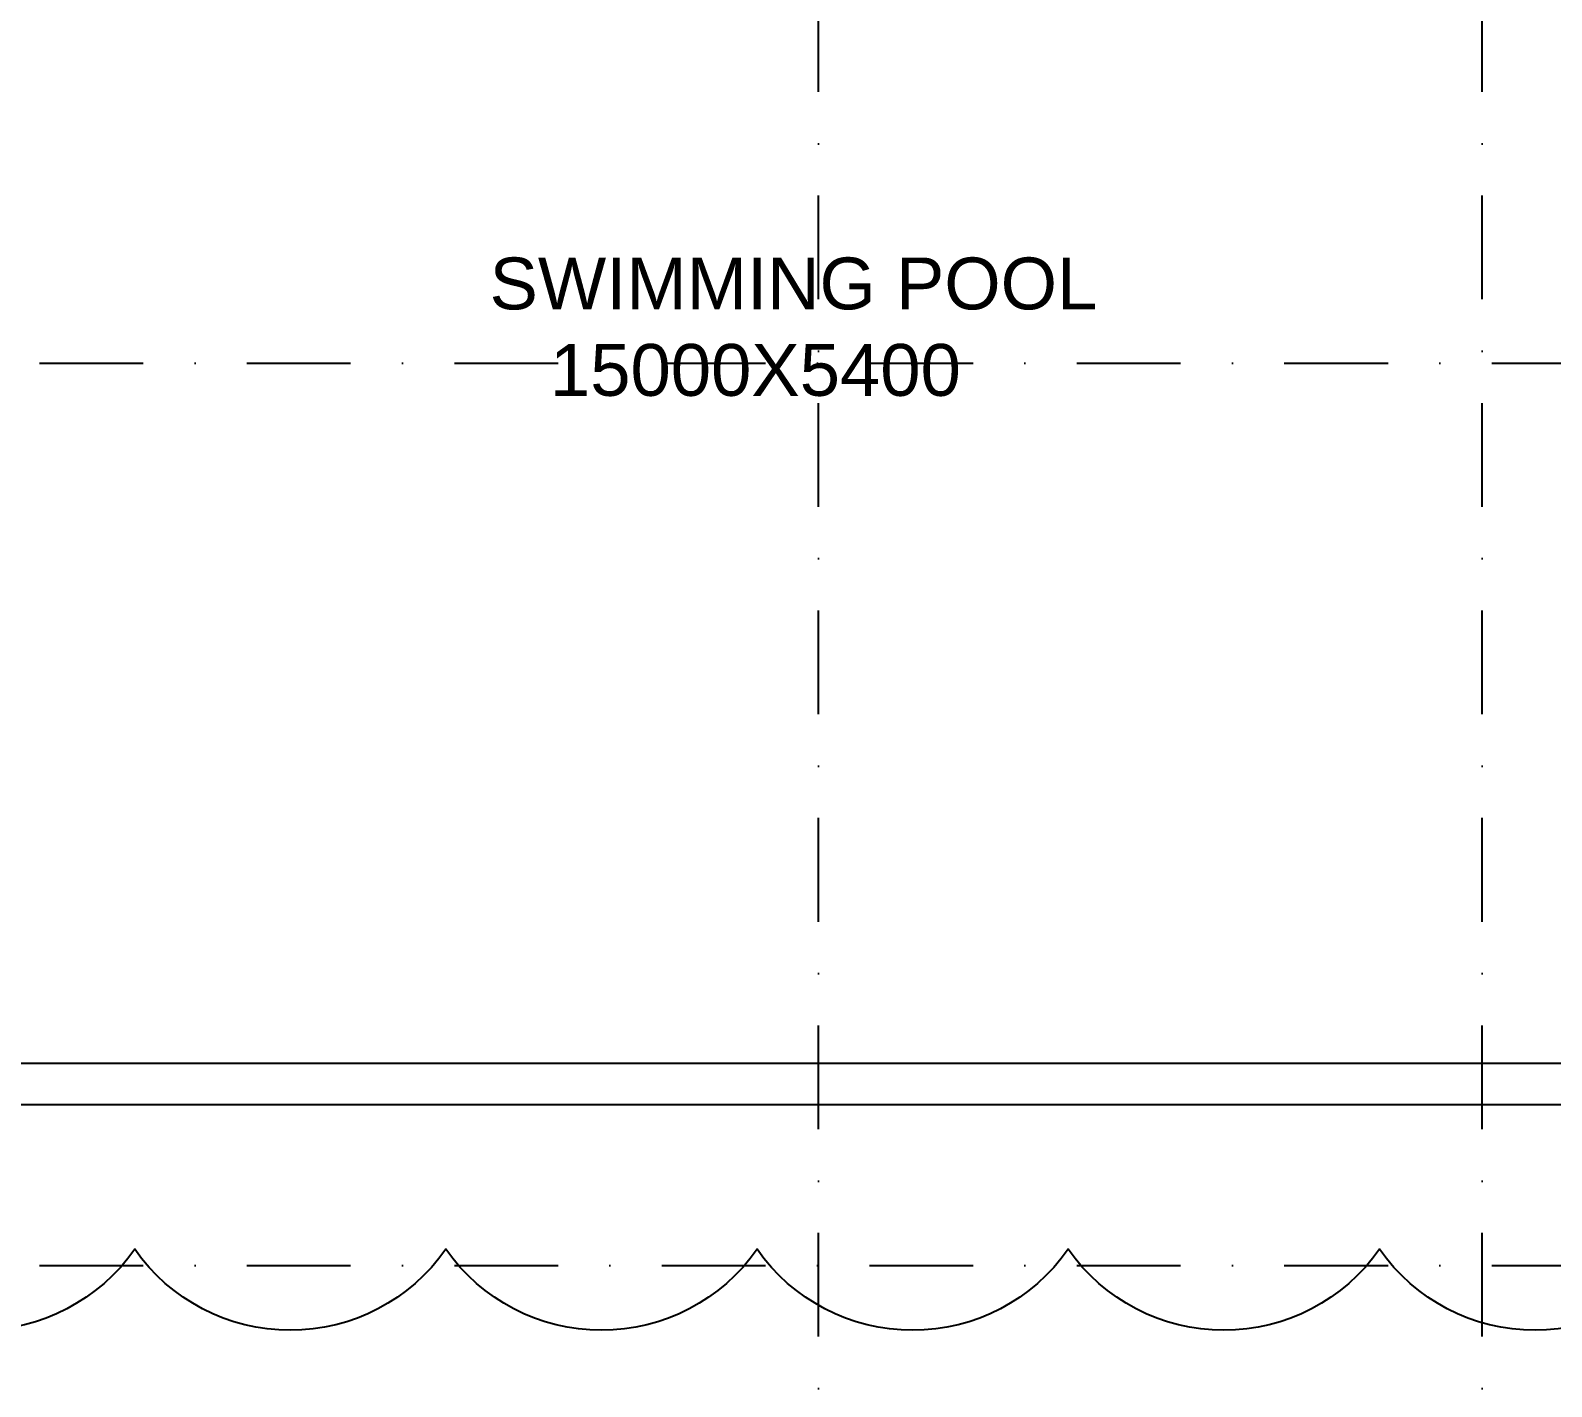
# Model space of a CAD drawing. Extents: x -32840 to 422982, y 280745 to 888746.
# Drawn here: x 218992 to 226325, y 454746 to 461284 of the extents above; entities that cross this region are included whole.
import ezdxf

# ---------------------------------------------------------------- set-up
doc = ezdxf.new("R2010")
doc.units = 0
doc.header["$LTSCALE"] = 1000
doc.linetypes.add('CONTINOUS', pattern=[0])
doc.linetypes.add('DASHDOT', pattern=[1, 0.5, -0.25, 0, -0.25])
for name, color, linetype in [('A-GRID', 31, 'DASHDOT'), ('A-GRID NO', 40, 'CONTINOUS'), ('A-Rev', 31, 'Continuous'), ('A-WALL', 7, 'CONTINOUS')]:
    doc.layers.add(name, color=color, linetype=linetype)
doc.styles.get("Standard").update_dxf_attribs({"font": 'arial.ttf'})

# ---------------------------------------------------------------- blocks, each defined once
blk = doc.blocks.new('A$C4a14b2df')
at = {"true_color": 0x000000}
h = blk.add_hatch(dxfattribs=at)
h.set_pattern_fill('ANSI31', color=18, scale=750)
h.set_pattern_definition([(45, (-7344167.64, -683297.57), (-66.2912607, 66.2912607), [])])
edge = h.paths.add_edge_path()
edge.add_line((16050, 9225.4), (16050, 5625.4))
edge.add_line((16050, 5625.4), (16500, 5625.4))
edge.add_line((16500, 5625.4), (16500, 9825.4))
edge.add_line((16500, 9825.4), (11161.4, 9825.4))
edge.add_arc((11180.3, 9523.8), 302.2, 93.57473, 125.50784)
edge.add_line((11004.7, 9769.8), (10552.8, 9317.8))
edge.add_arc((10234.8, 9815.8), 590.8, 272.1903, 302.56128, ccw=False)
edge.add_line((10257.4, 9225.4), (16050, 9225.4))
for p, q in [((1500, 3825.4), (16500, 3825.4)), ((1500, 3825.4), (18150, 3825.4)), ((1300, 3625.4), (18150, 3625.4))]:
    blk.add_line(p, q)
at = {"insert": (7514.9, 7708.7), "char_height": 250, "width": 11328.574, "attachment_point": 1}
blk.add_mtext('SWIMMING POOL\\P   15000X5400', dxfattribs=at)
blk = doc.blocks.new('GR')
at = {"layer": 'A-GRID'}
for p, q in [((225367.9, 436985.3), (225367.9, 465812.4)), ((228567.9, 436985.3), (228567.9, 465812.4)), ((213612.2, 459680.4), (256876.3, 459680.4)), ((213612.2, 455330.4), (256876.3, 455330.4))]:
    blk.add_line(p, q, dxfattribs=at)

msp = doc.modelspace()

# ---------------------------------------------------------------- linework, layer by layer
at = {"layer": 'A-Rev'}
msp.add_lwpolyline([(226995, 455408, -0.520567), (225495, 455408, -0.520567), (223995, 455408, -0.520567), (222495, 455408, -0.520567), (220995, 455408, -0.520567), (219495, 455408, -0.520567), (217995, 455408, -0.520567), (216495, 455408, -0.520567), (214995, 455408, -0.520567), (214507.2, 456420.2, -0.520567), (214507.2, 457920.2, -0.520567), (214507.2, 459420.2, -0.520567), (214507.2, 460920.2, -0.520567), (214507.2, 463038, -0.520567), (216007.2, 463038, -0.520567), (217507.2, 463038, -0.520567), (219007.2, 463038, -0.520567), (220507.2, 463038, -0.520567), (222007.2, 463038, -0.520567), (223507.2, 463038, -0.520567), (225007.2, 463038, -0.520567), (226507.2, 463038, -0.520567)], format="xyb", dxfattribs=at)

# ---------------------------------------------------------------- block references
at = {"layer": 'A-GRID NO'}
msp.add_blockref('GR', (-2577.2, 0), dxfattribs=at)
at = {"layer": 'A-WALL'}
msp.add_blockref('A$C4a14b2df', (213690.6, 452480.4), dxfattribs=at)

doc.saveas('drawing.dxf')
